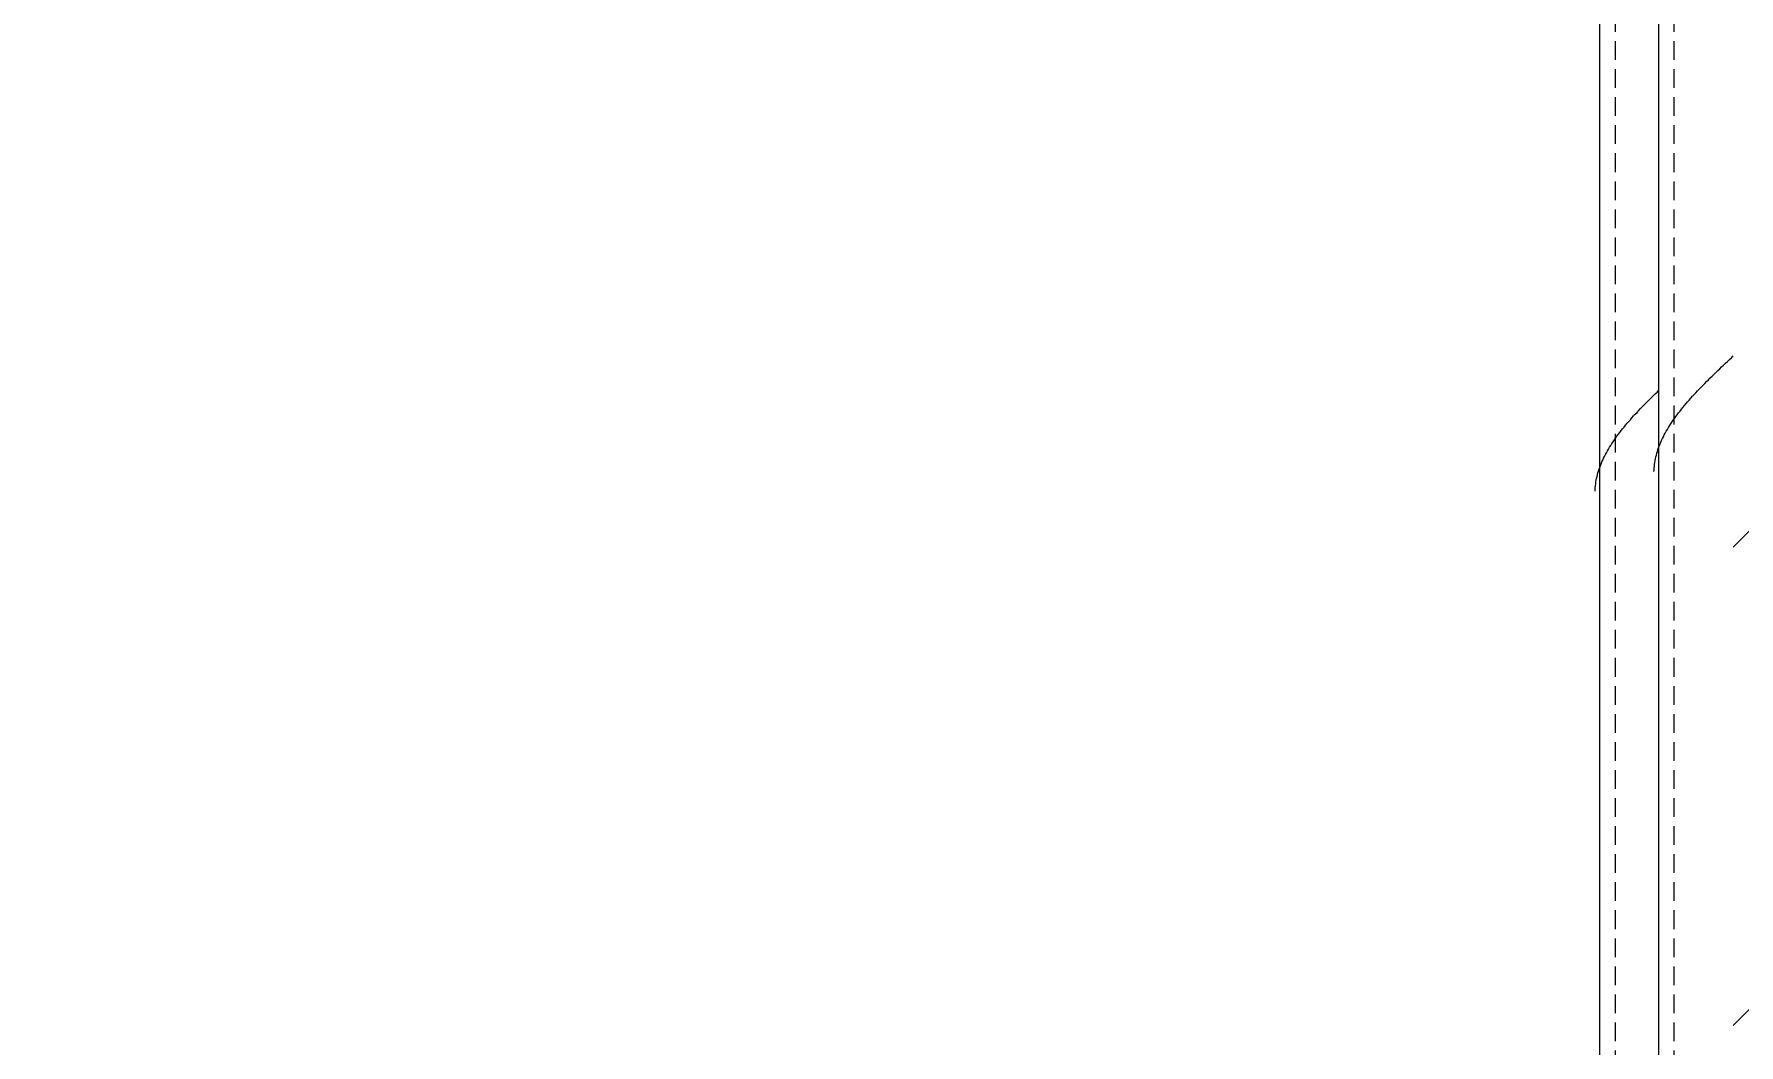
# Model space of a CAD drawing. Header units: centimetres. Extents: x -11896 to 2794, y -437 to 1921.
# Drawn here: x -2353.24 to -2309.8, y 333.22 to 358.98 of the extents above; entities that cross this region are included whole.
import ezdxf

# ---------------------------------------------------------------- set-up
doc = ezdxf.new("R2010")
doc.units = ezdxf.units.CM
doc.linetypes.add('Hidden', pattern=[0.714375, 0.47625, -0.238125])
for name, color, linetype, lineweight in [('A-ANNO-DIMS', 7, 'Continuous', 9), ('A-ANNO-DIMS-100', 7, 'Continuous', 9), ('S-COLS', 7, 'Continuous', 9)]:
    doc.layers.add(name, color=color, linetype=linetype, lineweight=lineweight)
doc.styles.add('Century Gothic_1', font='GOTHIC.TTF', dxfattribs={"height": 15})
doc.dimstyles.new('FCA_N_Cotas_E100', dxfattribs={"dimscale": 30.48, "dimtxt": 15.662524, "dimasz": 0.492126, "dimexe": 0.656168, "dimexo": 0.656168, "dimgap": 0.032808, "dimtad": 1, "dimlfac": 0.01, "dimrnd": 0.01, "dimzin": 0, "dimdsep": 46, "dimtxsty": 'Century Gothic_1', "dimblk1": 'OBLIQUE', "dimblk2": 'OBLIQUE', "dimsah": 1, "dimcen": 0.09, "dimdle": 0.656168, "dimazin": 2, "dimtfac": 1, "dimtdec": 4, "dimtix": 1, "dimtmove": 0, "dimatfit": 3, "dimfxl": 1, "dimtvp": 1, "dimtolj": 1, "dimtzin": 0, "dimarcsym": 2})

# ---------------------------------------------------------------- blocks, each defined once
blk = doc.blocks.new('FP_15-Sección 2-2')
at = {"layer": 'S-COLS'}
blk.add_line((-3762.503, 375.859), (-3762.503, 94), dxfattribs=at)
at = {"layer": 'S-COLS', "color": 9, "true_color": 0xc0c0c0}
for p, q in [((-3760.845, 350.541), (-3760.796, 350.587)), ((-3760.796, 350.587), (-3760.746, 350.634)), ((-3760.746, 350.634), (-3760.697, 350.681)), ((-3760.697, 350.681), (-3760.647, 350.728)), ((-3760.647, 350.728), (-3760.598, 350.774)), ((-3761.279, 350.12), (-3761.232, 350.167)), ((-3761.232, 350.167), (-3761.184, 350.213)), ((-3761.184, 350.213), (-3761.137, 350.26)), ((-3761.137, 350.26), (-3761.089, 350.307)), ((-3761.089, 350.307), (-3761.04, 350.354)), ((-3761.04, 350.354), (-3760.992, 350.4)), ((-3760.992, 350.4), (-3760.943, 350.447)), ((-3760.943, 350.447), (-3760.894, 350.494)), ((-3760.894, 350.494), (-3760.845, 350.541)), ((-3761.679, 349.699), (-3761.637, 349.746)), ((-3761.637, 349.746), (-3761.594, 349.792)), ((-3761.594, 349.792), (-3761.55, 349.839)), ((-3761.55, 349.839), (-3761.506, 349.886)), ((-3761.506, 349.886), (-3761.462, 349.933)), ((-3761.462, 349.933), (-3761.417, 349.979)), ((-3761.417, 349.979), (-3761.371, 350.026)), ((-3761.371, 350.026), (-3761.325, 350.073)), ((-3761.325, 350.073), (-3761.279, 350.12)), ((-3762.062, 349.231), (-3762.027, 349.278)), ((-3762.027, 349.278), (-3761.991, 349.325)), ((-3761.991, 349.325), (-3761.955, 349.372)), ((-3761.955, 349.372), (-3761.918, 349.418)), ((-3761.918, 349.418), (-3761.88, 349.465)), ((-3761.88, 349.465), (-3761.841, 349.512)), ((-3761.841, 349.512), (-3761.802, 349.559)), ((-3761.802, 349.559), (-3761.762, 349.605)), ((-3761.762, 349.605), (-3761.721, 349.652)), ((-3761.721, 349.652), (-3761.679, 349.699)), ((-3762.331, 348.811), (-3762.305, 348.857)), ((-3762.305, 348.857), (-3762.278, 348.904)), ((-3762.278, 348.904), (-3762.25, 348.951)), ((-3762.25, 348.951), (-3762.221, 348.998)), ((-3762.221, 348.998), (-3762.191, 349.044)), ((-3762.191, 349.044), (-3762.16, 349.091)), ((-3762.16, 349.091), (-3762.128, 349.138)), ((-3762.128, 349.138), (-3762.095, 349.185)), ((-3762.095, 349.185), (-3762.062, 349.231)), ((-3762.517, 348.39), (-3762.501, 348.437)), ((-3762.501, 348.437), (-3762.484, 348.483)), ((-3762.484, 348.483), (-3762.465, 348.53)), ((-3762.465, 348.53), (-3762.446, 348.577)), ((-3762.446, 348.577), (-3762.425, 348.624)), ((-3762.425, 348.624), (-3762.403, 348.67)), ((-3762.403, 348.67), (-3762.38, 348.717)), ((-3762.38, 348.717), (-3762.356, 348.764)), ((-3762.356, 348.764), (-3762.331, 348.811)), ((-3762.614, 347.922), (-3762.609, 347.969)), ((-3762.609, 347.969), (-3762.604, 348.016)), ((-3762.604, 348.016), (-3762.597, 348.063)), ((-3762.597, 348.063), (-3762.589, 348.109)), ((-3762.589, 348.109), (-3762.58, 348.156)), ((-3762.58, 348.156), (-3762.57, 348.203)), ((-3762.57, 348.203), (-3762.558, 348.25)), ((-3762.558, 348.25), (-3762.546, 348.296)), ((-3762.546, 348.296), (-3762.532, 348.343)), ((-3762.532, 348.343), (-3762.517, 348.39)), ((-3762.618, 347.829), (-3762.617, 347.875)), ((-3762.617, 347.875), (-3762.614, 347.922))]:
    blk.add_line(p, q, dxfattribs=at)
blk = doc.blocks.new('HSS Rectangular-Column - 100 x 100 mm-1654927-Sección 2-2')
at = {"layer": 'S-COLS', "true_color": 0xc0c0c0}
h = blk.add_hatch(dxfattribs=at)
h.set_pattern_fill('FP_7', color=9, style=0, pattern_type=2)
h.set_pattern_definition([(45, (-5061.785, 712), (-25.1447, 25.1447), []), (45, (-5061.785, 750.1), (-25.1447, 25.1447), [])])
h.paths.add_polyline_path([(-3754.408, 94), (-3754.408, 375.859), (-3755.003, 375.809), (-3755.281, 375.137), (-3756.077, 374.859), (-3759.224, 374.93), (-3759.724, 375.137), (-3760.003, 375.859), (-3760.598, 375.809), (-3760.598, 94)])
h.paths.add_polyline_path([(-3756.455, 375.359), (-3755.782, 375.638), (-3755.782, 375.859), (-3759.294, 375.809), (-3759.224, 375.638), (-3758.55, 375.359)])
at = {"layer": 'S-COLS', "linetype": 'Hidden'}
blk.add_line((-3762.103, 94), (-3762.103, 375.859), dxfattribs=at)
at = {"layer": 'S-COLS'}
blk.add_blockref('FP_15-Sección 2-2', (0, 0), dxfattribs=at)
blk = doc.blocks.new('FP_19-Sección 2-2')
at = {"layer": 'S-COLS'}
blk.add_line((-3764.003, 374.859), (-3764.003, 94), dxfattribs=at)
at = {"layer": 'S-COLS', "color": 9, "true_color": 0xc0c0c0}
for p, q in [((-3762.732, 349.665), (-3762.684, 349.712)), ((-3762.684, 349.712), (-3762.637, 349.759)), ((-3762.637, 349.759), (-3762.589, 349.806)), ((-3762.589, 349.806), (-3762.54, 349.852)), ((-3762.54, 349.852), (-3762.492, 349.899)), ((-3763.137, 349.245), (-3763.094, 349.291)), ((-3763.094, 349.291), (-3763.05, 349.338)), ((-3763.05, 349.338), (-3763.006, 349.385)), ((-3763.006, 349.385), (-3762.962, 349.432)), ((-3762.962, 349.432), (-3762.917, 349.478)), ((-3762.917, 349.478), (-3762.871, 349.525)), ((-3762.871, 349.525), (-3762.825, 349.572)), ((-3762.825, 349.572), (-3762.779, 349.619)), ((-3762.779, 349.619), (-3762.732, 349.665)), ((-3763.491, 348.824), (-3763.455, 348.871)), ((-3763.455, 348.871), (-3763.418, 348.917)), ((-3763.418, 348.917), (-3763.38, 348.964)), ((-3763.38, 348.964), (-3763.341, 349.011)), ((-3763.341, 349.011), (-3763.302, 349.058)), ((-3763.302, 349.058), (-3763.262, 349.104)), ((-3763.262, 349.104), (-3763.221, 349.151)), ((-3763.221, 349.151), (-3763.179, 349.198)), ((-3763.179, 349.198), (-3763.137, 349.245)), ((-3763.805, 348.356), (-3763.778, 348.403)), ((-3763.778, 348.403), (-3763.75, 348.45)), ((-3763.75, 348.45), (-3763.721, 348.496)), ((-3763.721, 348.496), (-3763.691, 348.543)), ((-3763.691, 348.543), (-3763.66, 348.59)), ((-3763.66, 348.59), (-3763.628, 348.637)), ((-3763.628, 348.637), (-3763.595, 348.684)), ((-3763.595, 348.684), (-3763.562, 348.73)), ((-3763.562, 348.73), (-3763.527, 348.777)), ((-3763.527, 348.777), (-3763.491, 348.824)), ((-3764.001, 347.935), (-3763.984, 347.982)), ((-3763.984, 347.982), (-3763.965, 348.029)), ((-3763.965, 348.029), (-3763.946, 348.076)), ((-3763.946, 348.076), (-3763.925, 348.122)), ((-3763.925, 348.122), (-3763.903, 348.169)), ((-3763.903, 348.169), (-3763.88, 348.216)), ((-3763.88, 348.216), (-3763.856, 348.263)), ((-3763.856, 348.263), (-3763.831, 348.309)), ((-3763.831, 348.309), (-3763.805, 348.356)), ((-3764.104, 347.515), (-3764.097, 347.561)), ((-3764.097, 347.561), (-3764.089, 347.608)), ((-3764.089, 347.608), (-3764.08, 347.655)), ((-3764.08, 347.655), (-3764.07, 347.702)), ((-3764.07, 347.702), (-3764.058, 347.748)), ((-3764.058, 347.748), (-3764.046, 347.795)), ((-3764.046, 347.795), (-3764.032, 347.842)), ((-3764.032, 347.842), (-3764.017, 347.889)), ((-3764.017, 347.889), (-3764.001, 347.935)), ((-3764.118, 347.328), (-3764.117, 347.374)), ((-3764.117, 347.374), (-3764.114, 347.421)), ((-3764.114, 347.421), (-3764.109, 347.468)), ((-3764.109, 347.468), (-3764.104, 347.515))]:
    blk.add_line(p, q, dxfattribs=at)
blk = doc.blocks.new('HSS Rectangular-Column - 100 x 100 mm-V18-Sección 2-2')
at = {"layer": 'S-COLS', "linetype": 'Hidden'}
blk.add_line((-3763.603, 94), (-3763.603, 374.859), dxfattribs=at)
at = {"layer": 'S-COLS'}
blk.add_blockref('FP_19-Sección 2-2', (0, 0), dxfattribs=at)
blk = doc.blocks.new('DIMBLOCK31-Sección 2-2')
at = {"layer": 'A-ANNO-DIMS-100', "lineweight": 35}
for p, q in [((-2430.668, 386.859), (-2438.168, 394.359)), ((-2430.668, 386.859), (-2423.168, 379.359)), ((-2430.668, 94), (-2438.168, 101.5)), ((-2430.668, 94), (-2423.168, 86.5))]:
    blk.add_line(p, q, dxfattribs=at)
at = {"layer": 'A-ANNO-DIMS-100'}
for p, q in [((-2430.668, 386.859), (-2450.668, 386.859)), ((-2430.668, 386.859), (-2430.668, 74)), ((-2430.668, 386.859), (-2258.875, 386.859)), ((-2430.668, 94), (-3209.083, 94)), ((-2430.668, 94), (-2410.668, 94))]:
    blk.add_line(p, q, dxfattribs=at)
at = {"layer": 'A-ANNO-DIMS-100', "color": 0, "insert": (-2450.894, 220.043), "char_height": 15, "width": 48.92674, "attachment_point": 1, "rotation": 90, "line_spacing_factor": 0.984502, "style": 'Century Gothic_1'}
blk.add_mtext('2.93', dxfattribs=at)
blk = doc.blocks.new('_Oblique')
at = {"color": 0, "linetype": 'ByBlock', "lineweight": -2}
blk.add_line((-0.5, -0.5), (0.5, 0.5), dxfattribs=at)

msp = doc.modelspace()

# ---------------------------------------------------------------- block references
at = {"layer": 'S-COLS'}
for name in ['HSS Rectangular-Column - 100 x 100 mm-1654927-Sección 2-2', 'HSS Rectangular-Column - 100 x 100 mm-V18-Sección 2-2']:
    msp.add_blockref(name, (1450.659, 0), dxfattribs=at)

# ---------------------------------------------------------------- dimensions: what is measured, and where the dimension line sits
at = {"layer": 'A-ANNO-DIMS'}
dim = msp.add_linear_dim(base=(-2430.668, 94), p1=(-2238.875, 386.859), p2=(-3229.083, 94), angle=90, dimstyle='FCA_N_Cotas_E100', override={"dimpost": '<>', "dimfxl": 1032.606836}, dxfattribs=at)
dim.commit()
dim.dimension.update_dxf_attribs({"geometry": 'DIMBLOCK31-Sección 2-2', "text_midpoint": (-2439.545, 240.429)})

doc.saveas('drawing.dxf')
